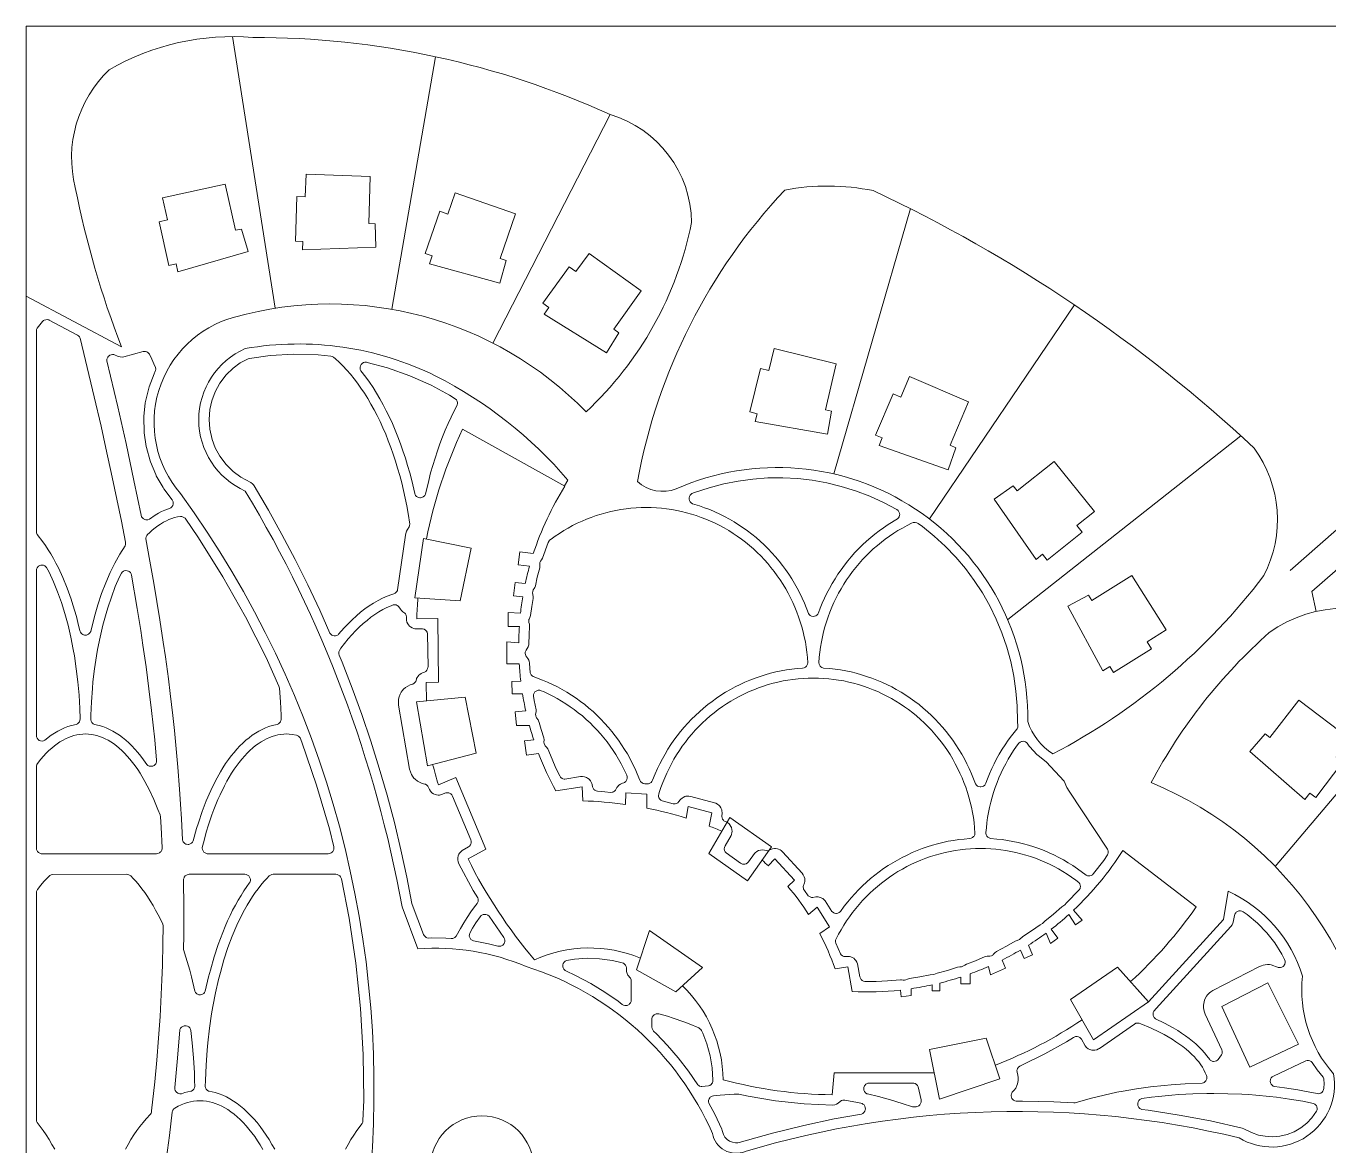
# Model space of a CAD drawing. Header units: inches. Extents: x 36 to 78.3, y 17.3 to 55.9.
# Drawn here: x 36.25 to 64.09, y 31.98 to 55.9 of the extents above; entities that cross this region are included whole.
import ezdxf

# ---------------------------------------------------------------- set-up
doc = ezdxf.new("R2010")
doc.units = ezdxf.units.IN
doc.layers.add('01_ORIGINAL_PLAN', color=7, linetype='CONTINUOUS', lineweight=20)
doc.layers.add('02_CONCEPT_CLOSED_AREAS', color=7, linetype='CONTINUOUS', lineweight=15)

msp = doc.modelspace()

# ---------------------------------------------------------------- linework, layer by layer
at = {"layer": '01_ORIGINAL_PLAN'}
for p, q in [((36.248, 17.906), (36.248, 55.9)), ((36.248, 55.9), (71.442, 55.9))]:
    msp.add_line(p, q, dxfattribs=at)
for points in [[(40.658, 55.675), (41.569, 49.871)], [(45, 55.245), (44.06, 49.85)], [(48.726, 54.013), (46.225, 49.126)], [(55.143, 52), (53.51, 46.333)], [(63.257, 44.272), (68.329, 48.719), (68.329, 49.231), (68.73, 49.6), (69.33, 49.6), (71.442, 51.512), (71.442, 50.696), (69.711, 49.177), (69.725, 48.651), (69.304, 48.218), (68.761, 48.218), (63.72, 43.82), (63.817, 43.397)], [(38.284, 49.049), (36.248, 50.129)], [(55.552, 45.371), (58.647, 49.945)], [(62.206, 47.145), (57.223, 43.22)], [(47.087, 44.63), (46.802, 44.667), (46.766, 44.393), (47.006, 44.362)], [(46.916, 43.993), (46.696, 44.016), (46.666, 43.73), (46.862, 43.709)], [(45.044, 43.247), (44.595, 43.241)], [(44.807, 41.482), (44.799, 41.881), (45.061, 41.886), (45.044, 43.247)], [(46.813, 43.357), (46.546, 43.371), (46.546, 43.074), (46.789, 43.074)], [(46.775, 42.728), (46.519, 42.748), (46.519, 42.277), (46.786, 42.274)], [(66.604, 42.276), (62.941, 37.945)], [(46.818, 41.908), (46.625, 41.902), (46.633, 41.638), (46.856, 41.638)], [(46.926, 41.27), (46.702, 41.249), (46.728, 40.961), (47.002, 40.962)], [(47.096, 40.651), (46.9, 40.63)], [(46.9, 40.63), (46.939, 40.324), (47.2, 40.358)], [(46.075, 38.317), (45.433, 39.849), (45.059, 39.693)], [(49.053, 39.272), (49.062, 39.519), (49.515, 39.492), (49.513, 39.194)], [(50.35, 38.981), (50.396, 39.232), (50.902, 39.093), (50.842, 38.811)], [(51.286, 38.996), (52.178, 38.364), (51.665, 37.64), (50.837, 38.227), (51.286, 38.996)], [(46.075, 38.317), (45.692, 38.109)], [(52.249, 38.111), (52.108, 37.96)], [(52.249, 38.111), (52.668, 37.654), (52.525, 37.523)], [(52.968, 36.924), (53.149, 37.079), (53.413, 36.661), (53.207, 36.514)], [(58.528, 36.918), (58.67, 36.704), (58.814, 36.799), (58.632, 37.014)], [(49.567, 36.583), (50.703, 35.787), (50.129, 35.27), (49.295, 35.742), (49.567, 36.583)], [(58.043, 36.524), (58.141, 36.305), (58.295, 36.419), (58.155, 36.608)], [(57.496, 36.162), (57.572, 35.985), (57.754, 36.063), (57.668, 36.267)], [(56.812, 35.811), (56.853, 35.634), (57.179, 35.773), (57.105, 35.949)], [(53.805, 35.806), (53.533, 35.759)], [(53.805, 35.806), (53.805, 35.806)], [(56.221, 35.586), (56.221, 35.439), (56.423, 35.439), (56.423, 35.655)], [(58.564, 35.106), (59.058, 34.241), (60.235, 35.059), (59.57, 35.799), (58.564, 35.106)], [(55.61, 35.419), (55.608, 35.288), (55.771, 35.288), (55.771, 35.457)], [(54.929, 35.306), (54.944, 35.165), (55.16, 35.189), (55.16, 35.336)], [(53.515, 33.54), (53.473, 33.07)], [(53.515, 33.54), (55.65, 33.54)]]:
    msp.add_lwpolyline(points, dxfattribs=at)
for points in [[(43.572, 51.68), (43.598, 52.69), (42.23, 52.734), (42.214, 52.252), (42.035, 52.258), (42.004, 51.303), (42.163, 51.298), (42.158, 51.123), (43.721, 51.177), (43.704, 51.675)], [(40.725, 51.537), (40.502, 52.523), (39.164, 52.23), (39.268, 51.758), (39.093, 51.72), (39.298, 50.787), (39.453, 50.821), (39.491, 50.65), (40.993, 51.087), (40.853, 51.565)], [(46.381, 50.933), (46.709, 51.889), (45.415, 52.34), (45.257, 51.885), (45.088, 51.944), (44.773, 51.041), (44.923, 50.989), (44.866, 50.824), (46.374, 50.409), (46.506, 50.889)], [(48.804, 49.422), (49.389, 50.246), (48.277, 51.045), (47.995, 50.654), (47.85, 50.758), (47.292, 49.982), (47.421, 49.889), (47.319, 49.747), (48.648, 48.921), (48.911, 49.345)], [(53.327, 47.704), (53.561, 48.687), (52.231, 49.012), (52.116, 48.544), (51.942, 48.586), (51.715, 47.658), (51.87, 47.62), (51.829, 47.45), (53.37, 47.181), (53.455, 47.672)], [(55.995, 46.944), (56.387, 47.876), (55.128, 48.415), (54.938, 47.972), (54.774, 48.042), (54.397, 47.164), (54.544, 47.101), (54.475, 46.94), (55.951, 46.422), (56.116, 46.892)], [(57.426, 45.973), (58.218, 46.601), (59.075, 45.534), (58.699, 45.232), (58.811, 45.092), (58.066, 44.493), (57.966, 44.618), (57.83, 44.508), (56.934, 45.791), (57.343, 46.076)], [(45.757, 44.748), (44.738, 44.957), (44.556, 43.684), (45.524, 43.622)], [(59.019, 43.63), (59.878, 44.165), (60.608, 43.006), (60.2, 42.749), (60.296, 42.598), (59.487, 42.088), (59.402, 42.222), (59.254, 42.129), (58.511, 43.505), (58.949, 43.742)], [(45.629, 41.562), (44.593, 41.461), (44.828, 40.095), (45.865, 40.369)], [(62.827, 40.702), (63.445, 41.502), (64.534, 40.672), (64.241, 40.288), (64.384, 40.18), (63.804, 39.42), (63.677, 39.516), (63.571, 39.377), (62.394, 40.407), (62.722, 40.782)], [(61.796, 34.957), (62.78, 35.461), (63.435, 34.152), (62.399, 33.663)], [(55.549, 34.034), (56.763, 34.283), (57.058, 33.412), (55.766, 32.976)]]:
    msp.add_lwpolyline(points, close=True, dxfattribs=at)
for points in [[(44.283, 37.084, 0.090917), (40.931, 45.968, -0.652582), (40.931, 49.011, -0.158741), (45.004, 48.425, -0.098355), (47.824, 46.203), (47.755, 46.078)], [(47.087, 44.63, -0.062406), (47.763, 46.073), (45.572, 47.29, 0.058367), (44.801, 44.944, 0.058367)], [(50.14, 46.014, -0.546754), (57.65, 41.045, 0.171391), (58.184, 40.351, 0.171391)], [(46.916, 43.993, -0.01479), (47.006, 44.362, -0.01479)], [(46.813, 43.357, -0.013879), (46.862, 43.709)], [(44.621, 43.68, 0.010358), (44.595, 43.241)], [(60.29, 39.74, -0.089338), (62.813, 42.944, -0.322066), (66.051, 42.944, -0.030946), (69.111, 38.833, -0.044664), (70.78, 33.554, -0.301674), (68.967, 31.144, -0.082145), (65.591, 31.078)], [(46.775, 42.728, -0.013523), (46.789, 43.074, -0.013523)], [(46.818, 41.908, -0.014342), (46.786, 42.274)], [(46.926, 41.27, -0.014645), (46.856, 41.638)], [(47.096, 40.651, -0.012679), (47.002, 40.962)], [(44.936, 40.124, 0.010564), (45.059, 39.693, 0.010564)], [(48.142, 39.35), (48.13, 39.649), (47.57, 39.561, -0.034306), (47.2, 40.358, -0.034306)], [(60.29, 39.74, -0.300089), (65.18, 32.538)], [(59.849, 35.488, 0.057164), (61.253, 37.088), (59.681, 38.289, -0.064319), (58.632, 37.014, -0.064319)], [(45.692, 38.109, 0.060935), (47.109, 35.956, -0.206423), (49.375, 35.99)], [(59.998, 35.322), (60.235, 35.059), (61.831, 36.816), (61.933, 37.418, -0.214593), (63.522, 35.602, 0.212382), (64.188, 33.517, -0.642649), (62.166, 32.15, 0.132984), (51.615, 31.858, -0.471407), (50.913, 32.245)], [(46.935, 35.809, 0.119192), (44.621, 36.188), (44.283, 37.084)], [(58.528, 36.918, -0.018836), (58.155, 36.608, -0.018836)], [(58.043, 36.524, -0.017658), (57.668, 36.267, -0.017658)], [(57.496, 36.162, -0.017305), (57.105, 35.949, -0.017305)], [(54.929, 35.306, -0.040089), (53.897, 35.276), (53.805, 35.806)], [(56.812, 35.811, -0.016254), (56.423, 35.655, -0.016254)], [(50.274, 35.4, -0.198705), (51.143, 33.392, 0.063223), (53.473, 33.07)], [(55.61, 35.419, -0.017778), (55.16, 35.336, -0.017778)], [(56.221, 35.586, -0.018166), (55.771, 35.457, -0.018166)], [(56.959, 33.703, 0.056142), (58.811, 34.673)]]:
    msp.add_lwpolyline(points, format="xyb", dxfattribs=at)
msp.add_circle((45.989, 31.521), 1.1, dxfattribs=at)
for centre, radius, start, end in [((40.658, 50.423), 5.252, 85.2142, 120.0956), ((41.139, 37.317), 18.339, 65.5622, 90.1344), ((39.813, 53.089), 2.593, 133.6015, 194.2753), ((48.026, 51.672), 2.444, 0.7167, 73.3418), ((57.911, 56.571), 21.019, 191.3089, 200.9684), ((61.436, 43.951), 12.326, 136.7478, 169.6154), ((53.373, 47.535), 4.948, 78.6004, 100.6499), ((40.939, 23.771), 31.601, 47.0054, 64.8874), ((43.034, 53.196), 7.583, 313.0815, 348.6437), ((42.751, 42.34), 7.624, 44.2289, 105.6047), ((41.312, 47.434), 2.33, 105.2161, 220.7715), ((60.387, 45.356), 2.599, 332.6099, 36.0186), ((49.852, 46.755), 0.794, 227.0981, 291.2465), ((22.064, 33.195), 21.619, 354.0583, 36.0319), ((51.961, 52.291), 13.465, 297.5281, 322.8549), ((47.898, 31.093), 8.26, 81.9573, 88.3074), ((47.898, 31.093), 8.26, 72.7279, 78.7214), ((47.898, 31.093), 8.26, 67.0855, 69.118), ((48.363, 33.974), 5.47, 46.7825, 48.644), ((48.363, 33.974), 5.47, 32.6388, 40.4465), ((48.363, 33.974), 5.47, 19.0436, 27.6609), ((44.996, 29.643), 6.464, 23.734, 72.5429)]:
    msp.add_arc(centre, radius, start, end, dxfattribs=at)
at = {"layer": '02_CONCEPT_CLOSED_AREAS'}
for points in [[(36.485, 45.042), (36.472, 45.072), (36.468, 45.105), (36.468, 49.386), (36.472, 49.416), (36.483, 49.445), (36.511, 49.483), (36.599, 49.589), (36.623, 49.61), (36.637, 49.618), (36.667, 49.628), (36.699, 49.629), (36.731, 49.623), (36.745, 49.616), (37.35, 49.295), (37.365, 49.286), (37.389, 49.263), (37.406, 49.234), (37.521, 48.759), (37.706, 47.978), (37.85, 47.354), (37.955, 46.885), (38.09, 46.261), (38.189, 45.794), (38.284, 45.326), (38.372, 44.872), (38.374, 44.857), (38.372, 44.826), (38.362, 44.797), (38.252, 44.622), (38.145, 44.43), (38.045, 44.225), (37.951, 44.009), (37.863, 43.778), (37.782, 43.537), (37.709, 43.286), (37.629, 42.968), (37.614, 42.941), (37.605, 42.929), (37.581, 42.909), (37.568, 42.901), (37.539, 42.892), (37.524, 42.89), (37.493, 42.892), (37.478, 42.896), (37.464, 42.901), (37.438, 42.918), (37.427, 42.929), (37.409, 42.954), (37.399, 42.983), (37.357, 43.157), (37.323, 43.287), (37.249, 43.538), (37.21, 43.66), (37.126, 43.893), (37.034, 44.12), (36.938, 44.328), (36.887, 44.429), (36.834, 44.528), (36.779, 44.624), (36.723, 44.714), (36.665, 44.802), (36.607, 44.885)], [(37.976, 48.751), (37.977, 48.782), (37.98, 48.797), (37.992, 48.825), (38.011, 48.849), (38.022, 48.859), (38.035, 48.868), (38.063, 48.88), (38.093, 48.884), (38.123, 48.881), (38.138, 48.877), (38.199, 48.846), (38.218, 48.839), (38.258, 48.831), (38.299, 48.83), (38.339, 48.837), (38.752, 48.945), (38.767, 48.948), (38.797, 48.948), (38.826, 48.94), (38.852, 48.926), (38.864, 48.916), (38.883, 48.893), (38.935, 48.787), (38.981, 48.684), (39.014, 48.604), (39.018, 48.574), (39.015, 48.544), (39.01, 48.529), (38.983, 48.472), (38.878, 48.193), (38.869, 48.166), (38.801, 47.877), (38.796, 47.849), (38.765, 47.557), (38.764, 47.529), (38.77, 47.238), (38.772, 47.21), (38.814, 46.922), (38.819, 46.896), (38.897, 46.615), (38.906, 46.589), (39.018, 46.32), (39.03, 46.295), (39.177, 46.04), (39.192, 46.017), (39.372, 45.778), (39.387, 45.75), (39.391, 45.734), (39.394, 45.702), (39.391, 45.686), (39.381, 45.656), (39.363, 45.629), (39.338, 45.609), (39.324, 45.601), (39.215, 45.561), (39.145, 45.529), (39.079, 45.495), (39.003, 45.449), (38.883, 45.367), (38.853, 45.356), (38.838, 45.353), (38.806, 45.354), (38.775, 45.363), (38.761, 45.371), (38.748, 45.381), (38.726, 45.404), (38.718, 45.418), (38.708, 45.449), (38.554, 46.196), (38.384, 46.98), (38.207, 47.765)], [(42.926, 42.907), (42.915, 42.897), (42.888, 42.882), (42.858, 42.875), (42.828, 42.875), (42.798, 42.883), (42.784, 42.889), (42.76, 42.908), (42.741, 42.932), (42.522, 43.423), (42.268, 43.962), (41.997, 44.505), (41.716, 45.038), (41.426, 45.56), (41.12, 46.08), (41.109, 46.097), (41.085, 46.125), (41.051, 46.153), (40.84, 46.266), (40.671, 46.388), (40.523, 46.532), (40.388, 46.709), (40.29, 46.89), (40.222, 47.067), (40.173, 47.287), (40.159, 47.498), (40.176, 47.71), (40.217, 47.896), (40.29, 48.09), (40.388, 48.27), (40.523, 48.447), (40.671, 48.591), (40.825, 48.704), (40.993, 48.794), (41.02, 48.801), (41.467, 48.86), (41.972, 48.888), (42.486, 48.875), (42.763, 48.846), (42.79, 48.84), (42.816, 48.827), (42.858, 48.793), (42.937, 48.721), (43.018, 48.641), (43.101, 48.552), (43.179, 48.462), (43.257, 48.368), (43.33, 48.271), (43.404, 48.167), (43.477, 48.059), (43.548, 47.946), (43.618, 47.826), (43.685, 47.705), (43.75, 47.58), (43.812, 47.454), (43.872, 47.321), (43.932, 47.182), (43.988, 47.042), (44.042, 46.899), (44.094, 46.753), (44.143, 46.603), (44.188, 46.453), (44.232, 46.298), (44.274, 46.141), (44.312, 45.981), (44.349, 45.817), (44.382, 45.652), (44.413, 45.486), (44.448, 45.261), (44.444, 45.231), (44.44, 45.216), (44.433, 45.202), (44.396, 45.144), (44.38, 45.11), (44.362, 45.061), (44.354, 45.023), (44.186, 43.858), (44.182, 43.844), (44.167, 43.818), (44.157, 43.806), (44.135, 43.788), (44.108, 43.775), (44.062, 43.76), (43.962, 43.721), (43.866, 43.678), (43.774, 43.631), (43.673, 43.573), (43.58, 43.513), (43.487, 43.448), (43.395, 43.377), (43.308, 43.304), (43.216, 43.219), (43.129, 43.133), (43.046, 43.045)], [(43.403, 48.538), (43.39, 48.567), (43.386, 48.598), (43.386, 48.614), (43.394, 48.644), (43.409, 48.672), (43.431, 48.695), (43.459, 48.711), (43.489, 48.719), (43.521, 48.72), (43.536, 48.716), (43.969, 48.601), (44.446, 48.432), (44.902, 48.229), (45.295, 48.017), (45.42, 47.94), (45.442, 47.917), (45.45, 47.902), (45.457, 47.887), (45.464, 47.855), (45.464, 47.839), (45.457, 47.807), (45.328, 47.548), (45.264, 47.408), (45.203, 47.266), (45.145, 47.122), (45.091, 46.977), (45.036, 46.823), (44.986, 46.67), (44.938, 46.513), (44.893, 46.355), (44.851, 46.195), (44.782, 45.902), (44.768, 45.875), (44.758, 45.863), (44.735, 45.842), (44.721, 45.835), (44.707, 45.829), (44.677, 45.823), (44.661, 45.823), (44.631, 45.829), (44.603, 45.842), (44.591, 45.852), (44.57, 45.875), (44.563, 45.888), (44.552, 45.917), (44.488, 46.192), (44.445, 46.354), (44.4, 46.514), (44.352, 46.672), (44.301, 46.826), (44.249, 46.975), (44.193, 47.122), (44.135, 47.267), (44.075, 47.408), (44.011, 47.547), (43.945, 47.682), (43.879, 47.81), (43.809, 47.935), (43.738, 48.057), (43.663, 48.176), (43.586, 48.292), (43.507, 48.401)], [(50.489, 45.697), (50.462, 45.713), (50.44, 45.735), (50.424, 45.763), (50.416, 45.793), (50.417, 45.824), (50.425, 45.854), (50.441, 45.881), (50.451, 45.893), (50.476, 45.912), (50.528, 45.934), (50.843, 46.039), (51.154, 46.121), (51.461, 46.181), (51.777, 46.224), (52.095, 46.247), (52.42, 46.249), (52.737, 46.232), (53.045, 46.197), (53.358, 46.141), (53.668, 46.066), (53.973, 45.971), (54.279, 45.855), (54.572, 45.721), (54.851, 45.573), (54.882, 45.549), (54.9, 45.524), (54.912, 45.496), (54.915, 45.465), (54.914, 45.45), (54.906, 45.42), (54.89, 45.393), (54.868, 45.371), (54.67, 45.251), (54.571, 45.184), (54.476, 45.116), (54.384, 45.046), (54.296, 44.974), (54.206, 44.895), (54.12, 44.815), (54.037, 44.734), (53.959, 44.652), (53.879, 44.562), (53.806, 44.474), (53.734, 44.383), (53.662, 44.286), (53.596, 44.189), (53.533, 44.091), (53.474, 43.993), (53.415, 43.887), (53.361, 43.784), (53.311, 43.68), (53.262, 43.57), (53.219, 43.464), (53.183, 43.367), (53.169, 43.34), (53.148, 43.317), (53.123, 43.3), (53.094, 43.291), (53.063, 43.289), (53.033, 43.295), (53.005, 43.308), (52.982, 43.328), (52.964, 43.353), (52.878, 43.573), (52.83, 43.68), (52.779, 43.786), (52.725, 43.89), (52.668, 43.993), (52.608, 44.093), (52.544, 44.192), (52.478, 44.288), (52.41, 44.38), (52.337, 44.472), (52.263, 44.561), (52.185, 44.649), (52.105, 44.733), (52.019, 44.818), (51.934, 44.897), (51.846, 44.974), (51.756, 45.047), (51.663, 45.118), (51.571, 45.184), (51.474, 45.249), (51.375, 45.311), (51.276, 45.369), (51.173, 45.425), (51.069, 45.476), (50.963, 45.525), (50.857, 45.57), (50.748, 45.612), (50.64, 45.65)], [(38.807, 44.945), (38.807, 44.959), (38.813, 44.988), (38.825, 45.015), (38.843, 45.038), (38.884, 45.078), (38.942, 45.131), (39.006, 45.183), (39.061, 45.223), (39.12, 45.263), (39.186, 45.302), (39.246, 45.333), (39.3, 45.357), (39.36, 45.38), (39.42, 45.399), (39.487, 45.415), (39.549, 45.425), (39.579, 45.422), (39.594, 45.418), (39.621, 45.405), (39.644, 45.385), (39.934, 44.968), (40.454, 44.138), (40.936, 43.283), (41.378, 42.409), (41.652, 41.798), (41.659, 41.779), (41.662, 41.76), (41.684, 41.467), (41.697, 41.179), (41.698, 41.083), (41.695, 41.068), (41.684, 41.039), (41.666, 41.014), (41.642, 40.994), (41.628, 40.987), (41.614, 40.982), (41.508, 40.957), (41.437, 40.935), (41.363, 40.906), (41.292, 40.875), (41.221, 40.838), (41.151, 40.796), (41.081, 40.749), (41.014, 40.699), (40.947, 40.644), (40.882, 40.585), (40.819, 40.524), (40.755, 40.456), (40.693, 40.385), (40.632, 40.309), (40.573, 40.231), (40.512, 40.144), (40.455, 40.058), (40.399, 39.967), (40.293, 39.776), (40.193, 39.573), (40.098, 39.353), (40.01, 39.123), (39.93, 38.883), (39.892, 38.759), (39.819, 38.494), (39.803, 38.467), (39.782, 38.445), (39.755, 38.429), (39.726, 38.42), (39.71, 38.419), (39.679, 38.422), (39.665, 38.427), (39.637, 38.441), (39.625, 38.451), (39.606, 38.475), (39.598, 38.489), (39.589, 38.518), (39.567, 38.967), (39.549, 39.282), (39.528, 39.597), (39.492, 40.069), (39.464, 40.383), (39.419, 40.854), (39.385, 41.17), (39.33, 41.641), (39.29, 41.956), (39.227, 42.427), (39.181, 42.742), (39.109, 43.213), (38.979, 43.999), (38.895, 44.469)], [(46.972, 42.392), (46.928, 42.45), (46.917, 42.479), (46.914, 42.495), (46.915, 42.526), (46.919, 42.542), (46.932, 42.571), (46.957, 42.605), (46.978, 42.642), (46.99, 42.679), (46.994, 42.703), (46.999, 42.894), (47.008, 43.083), (47.003, 43.124), (46.992, 43.159), (46.989, 43.19), (46.993, 43.22), (46.998, 43.234), (47.014, 43.267), (47.028, 43.309), (47.053, 43.504), (47.08, 43.675), (47.082, 43.716), (47.071, 43.793), (47.075, 43.824), (47.087, 43.854), (47.108, 43.886), (47.118, 43.905), (47.131, 43.946), (47.172, 44.125), (47.224, 44.326), (47.226, 44.37), (47.223, 44.406), (47.228, 44.439), (47.241, 44.469), (47.264, 44.499), (47.286, 44.536), (47.407, 44.871), (47.423, 44.902), (47.434, 44.915), (47.468, 44.942), (47.554, 45.003), (47.644, 45.064), (47.74, 45.124), (47.831, 45.177), (47.927, 45.229), (48.025, 45.278), (48.128, 45.325), (48.224, 45.366), (48.326, 45.405), (48.433, 45.442), (48.536, 45.475), (48.638, 45.503), (48.743, 45.529), (48.85, 45.552), (48.96, 45.571), (49.068, 45.587), (49.172, 45.599), (49.281, 45.607), (49.393, 45.613), (49.498, 45.614), (49.606, 45.613), (49.719, 45.607), (49.827, 45.599), (49.931, 45.587), (50.043, 45.571), (50.15, 45.552), (50.252, 45.53), (50.362, 45.503), (50.467, 45.474), (50.567, 45.442), (50.673, 45.405), (50.775, 45.366), (50.872, 45.325), (50.974, 45.278), (51.072, 45.229), (51.165, 45.179), (51.262, 45.122), (51.355, 45.064), (51.443, 45.005), (51.535, 44.939), (51.622, 44.873), (51.704, 44.806), (51.789, 44.731), (51.869, 44.657), (51.945, 44.582), (52.023, 44.5), (52.096, 44.418), (52.165, 44.336), (52.235, 44.247), (52.3, 44.158), (52.361, 44.07), (52.422, 43.974), (52.479, 43.88), (52.531, 43.787), (52.584, 43.685), (52.632, 43.585), (52.675, 43.488), (52.718, 43.382), (52.756, 43.278), (52.791, 43.176), (52.824, 43.067), (52.852, 42.96), (52.877, 42.855), (52.9, 42.743), (52.918, 42.634), (52.933, 42.527), (52.945, 42.413), (52.953, 42.299), (52.947, 42.267), (52.941, 42.253), (52.924, 42.226), (52.9, 42.206), (52.872, 42.191), (52.841, 42.185), (52.725, 42.176), (52.611, 42.163), (52.497, 42.147), (52.382, 42.126), (52.269, 42.102), (52.154, 42.074), (52.041, 42.043), (51.931, 42.008), (51.825, 41.971), (51.716, 41.929), (51.609, 41.884), (51.504, 41.836), (51.4, 41.784), (51.298, 41.729), (51.195, 41.669), (51.096, 41.607), (51, 41.543), (50.905, 41.475), (50.813, 41.404), (50.723, 41.33), (50.635, 41.254), (50.549, 41.174), (50.466, 41.092), (50.386, 41.007), (50.308, 40.92), (50.232, 40.83), (50.16, 40.738), (50.091, 40.644), (50.027, 40.551), (49.963, 40.451), (49.901, 40.349), (49.844, 40.246), (49.79, 40.142), (49.741, 40.04), (49.692, 39.929), (49.636, 39.79), (49.622, 39.763), (49.602, 39.74), (49.576, 39.724), (49.547, 39.714), (49.517, 39.712), (49.467, 39.715), (49.437, 39.721), (49.409, 39.734), (49.386, 39.754), (49.376, 39.766), (49.362, 39.793), (49.308, 39.929), (49.261, 40.036), (49.209, 40.142), (49.154, 40.249), (49.097, 40.351), (49.038, 40.449), (48.974, 40.548), (48.908, 40.643), (48.837, 40.741), (48.766, 40.831), (48.692, 40.919), (48.611, 41.01), (48.531, 41.094), (48.448, 41.176), (48.363, 41.255), (48.275, 41.332), (48.187, 41.404), (48.094, 41.475), (48, 41.543), (47.903, 41.607), (47.804, 41.669), (47.704, 41.728), (47.602, 41.783), (47.499, 41.834), (47.392, 41.883), (47.286, 41.928), (47.086, 42.003), (47.06, 42.02), (47.04, 42.043), (47.026, 42.07), (47.022, 42.084), (47.006, 42.289), (46.998, 42.332), (46.99, 42.356)], [(53.285, 42.187), (53.255, 42.198), (53.229, 42.215), (53.217, 42.226), (53.2, 42.253), (53.194, 42.267), (53.188, 42.299), (53.196, 42.417), (53.208, 42.524), (53.223, 42.634), (53.242, 42.747), (53.264, 42.852), (53.289, 42.96), (53.318, 43.067), (53.351, 43.176), (53.386, 43.281), (53.423, 43.382), (53.465, 43.484), (53.51, 43.585), (53.559, 43.688), (53.608, 43.783), (53.662, 43.88), (53.721, 43.977), (53.781, 44.07), (53.841, 44.158), (53.907, 44.247), (53.975, 44.333), (54.048, 44.42), (54.121, 44.502), (54.194, 44.579), (54.272, 44.657), (54.352, 44.731), (54.438, 44.806), (54.523, 44.875), (54.607, 44.939), (54.696, 45.003), (54.79, 45.066), (54.879, 45.122), (54.974, 45.177), (55.073, 45.231), (55.167, 45.278), (55.202, 45.293), (55.217, 45.296), (55.248, 45.298), (55.279, 45.291), (55.307, 45.276), (55.402, 45.209), (55.653, 45.005), (55.89, 44.787), (56.112, 44.556), (56.318, 44.312), (56.509, 44.057), (56.682, 43.791), (56.839, 43.514), (56.978, 43.229), (57.1, 42.935), (57.203, 42.634), (57.288, 42.326), (57.353, 42.013), (57.399, 41.694), (57.424, 41.379), (57.431, 41.042), (57.432, 41.021), (57.442, 40.97), (57.443, 40.953), (57.438, 40.921), (57.425, 40.891), (57.415, 40.878), (57.305, 40.741), (57.233, 40.643), (57.167, 40.548), (57.106, 40.452), (57.043, 40.349), (56.986, 40.246), (56.932, 40.142), (56.882, 40.039), (56.833, 39.928), (56.791, 39.822), (56.754, 39.725), (56.74, 39.698), (56.731, 39.686), (56.707, 39.666), (56.68, 39.653), (56.649, 39.647), (56.634, 39.647), (56.604, 39.653), (56.576, 39.666), (56.564, 39.675), (56.553, 39.686), (56.536, 39.711), (56.45, 39.928), (56.401, 40.039), (56.352, 40.142), (56.298, 40.246), (56.24, 40.349), (56.18, 40.449), (56.117, 40.548), (56.05, 40.644), (55.981, 40.739), (55.909, 40.831), (55.832, 40.922), (55.754, 41.009), (55.673, 41.095), (55.592, 41.174), (55.508, 41.253), (55.42, 41.33), (55.329, 41.404), (55.237, 41.474), (55.142, 41.543), (55.043, 41.609), (54.944, 41.67), (54.843, 41.729), (54.744, 41.783), (54.641, 41.834), (54.535, 41.883), (54.428, 41.928), (54.317, 41.971), (54.208, 42.009), (54.096, 42.044), (53.988, 42.074), (53.876, 42.102), (53.763, 42.126), (53.648, 42.146), (53.534, 42.163), (53.419, 42.176)], [(36.651, 40.644), (36.622, 40.631), (36.59, 40.627), (36.559, 40.63), (36.529, 40.642), (36.504, 40.661), (36.484, 40.686), (36.472, 40.715), (36.468, 40.747), (36.468, 44.267), (36.472, 44.299), (36.477, 44.314), (36.484, 44.329), (36.504, 44.354), (36.517, 44.364), (36.545, 44.379), (36.56, 44.384), (36.592, 44.387), (36.623, 44.382), (36.652, 44.369), (36.665, 44.359), (36.687, 44.336), (36.74, 44.232), (36.833, 44.03), (36.921, 43.815), (37.002, 43.588), (37.076, 43.351), (37.144, 43.103), (37.204, 42.846), (37.257, 42.583), (37.281, 42.446), (37.322, 42.172), (37.355, 41.892), (37.38, 41.61), (37.396, 41.323), (37.403, 41.099), (37.4, 41.068), (37.389, 41.039), (37.371, 41.014), (37.347, 40.994), (37.319, 40.982), (37.22, 40.959), (37.142, 40.935), (37.069, 40.907), (36.996, 40.874), (36.926, 40.838), (36.855, 40.795), (36.786, 40.749)], [(37.713, 40.982), (37.685, 40.994), (37.661, 41.014), (37.651, 41.026), (37.636, 41.053), (37.629, 41.083), (37.63, 41.179), (37.643, 41.467), (37.664, 41.752), (37.677, 41.894), (37.71, 42.172), (37.752, 42.448), (37.775, 42.583), (37.828, 42.846), (37.888, 43.103), (37.956, 43.353), (37.993, 43.473), (38.07, 43.703), (38.155, 43.926), (38.244, 44.132), (38.284, 44.213), (38.304, 44.237), (38.331, 44.255), (38.345, 44.261), (38.376, 44.267), (38.408, 44.265), (38.438, 44.255), (38.452, 44.247), (38.476, 44.225), (38.493, 44.199), (38.502, 44.169), (38.625, 43.456), (38.699, 42.989), (38.746, 42.678), (38.813, 42.21), (38.874, 41.744), (38.93, 41.277), (38.965, 40.966), (38.997, 40.654), (39.037, 40.217), (39.036, 40.185), (39.026, 40.155), (39.019, 40.141), (39.009, 40.128), (38.986, 40.107), (38.957, 40.093), (38.942, 40.089), (38.91, 40.087), (38.895, 40.089), (38.879, 40.093), (38.851, 40.107), (38.827, 40.128), (38.756, 40.228), (38.697, 40.307), (38.636, 40.383), (38.571, 40.456), (38.508, 40.524), (38.443, 40.587), (38.377, 40.647), (38.309, 40.702), (38.241, 40.752), (38.172, 40.798), (38.101, 40.84), (38.03, 40.877), (37.958, 40.909), (37.885, 40.936), (37.812, 40.959)], [(44.093, 43.535), (44.123, 43.539), (44.153, 43.534), (44.181, 43.522), (44.194, 43.514), (44.216, 43.493), (44.249, 43.445), (44.273, 43.416), (44.301, 43.39), (44.341, 43.357), (44.352, 43.345), (44.368, 43.316), (44.373, 43.3), (44.376, 43.284), (44.375, 43.23), (44.377, 43.209), (44.387, 43.168), (44.404, 43.133), (44.417, 43.112), (44.443, 43.083), (44.461, 43.067), (44.496, 43.045), (44.535, 43.029), (44.556, 43.025), (44.598, 43.021), (44.722, 43.022), (44.753, 43.014), (44.78, 42.999), (44.802, 42.977), (44.818, 42.95), (44.827, 42.92), (44.837, 42.212), (44.836, 42.197), (44.828, 42.166), (44.813, 42.139), (44.791, 42.116), (44.763, 42.1), (44.731, 42.09), (44.692, 42.073), (44.659, 42.05), (44.64, 42.033), (44.625, 42.015), (44.603, 41.981), (44.594, 41.961), (44.58, 41.912), (44.573, 41.897), (44.564, 41.883), (44.541, 41.86), (44.512, 41.844), (44.455, 41.826), (44.402, 41.801), (44.356, 41.771), (44.312, 41.732), (44.287, 41.703), (44.266, 41.674), (44.239, 41.626), (44.218, 41.57), (44.207, 41.518), (44.203, 41.459), (44.208, 41.394), (44.444, 40.029), (44.46, 39.966), (44.484, 39.912), (44.504, 39.879), (44.537, 39.836), (44.564, 39.809), (44.61, 39.772), (44.658, 39.745), (44.713, 39.723), (44.771, 39.709), (44.786, 39.703), (44.813, 39.685), (44.834, 39.661), (44.842, 39.647), (44.865, 39.589), (44.889, 39.553), (44.92, 39.523), (44.956, 39.499), (44.986, 39.486), (45.017, 39.477), (45.057, 39.473), (45.082, 39.474), (45.124, 39.482), (45.219, 39.52), (45.251, 39.524), (45.282, 39.52), (45.296, 39.516), (45.324, 39.5), (45.346, 39.478), (45.362, 39.451), (45.754, 38.515), (45.762, 38.485), (45.762, 38.453), (45.753, 38.422), (45.746, 38.408), (45.726, 38.383), (45.7, 38.364), (45.568, 38.291), (45.535, 38.263), (45.508, 38.23), (45.496, 38.209), (45.481, 38.172), (45.473, 38.13), (45.473, 38.087), (45.481, 38.045), (45.498, 38.005), (45.802, 37.435), (45.898, 37.276), (45.907, 37.246), (45.908, 37.214), (45.905, 37.198), (45.893, 37.168), (45.884, 37.155), (45.829, 37.083), (45.753, 36.976), (45.675, 36.859), (45.601, 36.742), (45.531, 36.622), (45.441, 36.46), (45.42, 36.437), (45.408, 36.428), (45.394, 36.42), (45.365, 36.411), (45.334, 36.409), (45.217, 36.417), (44.921, 36.421), (44.843, 36.419), (44.813, 36.425), (44.799, 36.431), (44.774, 36.448), (44.754, 36.47), (44.74, 36.496), (44.499, 37.134), (44.494, 37.154), (44.385, 37.718), (44.258, 38.302), (44.117, 38.887), (43.963, 39.469), (43.795, 40.051), (43.615, 40.625), (43.422, 41.194), (43.216, 41.759), (42.999, 42.314), (42.938, 42.461), (42.93, 42.49), (42.929, 42.52), (42.932, 42.535), (42.943, 42.564), (42.977, 42.613), (43.053, 42.713), (43.13, 42.807), (43.209, 42.897), (43.289, 42.982), (43.367, 43.059), (43.449, 43.135), (43.533, 43.205), (43.617, 43.27), (43.702, 43.33), (43.787, 43.385), (43.873, 43.435), (43.96, 43.479), (44.047, 43.518)], [(49.839, 39.349), (49.811, 39.365), (49.799, 39.375), (49.788, 39.387), (49.772, 39.416), (49.764, 39.447), (49.763, 39.463), (49.768, 39.495), (49.779, 39.531), (49.814, 39.636), (49.852, 39.74), (49.894, 39.842), (49.939, 39.944), (49.986, 40.043), (50.037, 40.141), (50.091, 40.238), (50.148, 40.333), (50.21, 40.428), (50.27, 40.516), (50.335, 40.605), (50.406, 40.694), (50.474, 40.776), (50.547, 40.858), (50.625, 40.94), (50.701, 41.015), (50.781, 41.09), (50.864, 41.162), (50.949, 41.231), (51.039, 41.3), (51.128, 41.364), (51.215, 41.422), (51.308, 41.48), (51.406, 41.537), (51.499, 41.587), (51.596, 41.636), (51.699, 41.683), (51.796, 41.724), (51.897, 41.763), (52.004, 41.801), (52.104, 41.832), (52.209, 41.861), (52.314, 41.887), (52.424, 41.91), (52.528, 41.929), (52.635, 41.945), (52.747, 41.957), (52.852, 41.966), (52.96, 41.971), (53.073, 41.973), (53.181, 41.971), (53.286, 41.966), (53.398, 41.957), (53.506, 41.945), (53.61, 41.929), (53.721, 41.91), (53.827, 41.887), (53.929, 41.862), (54.038, 41.832), (54.141, 41.799), (54.241, 41.765), (54.346, 41.724), (54.446, 41.682), (54.542, 41.638), (54.64, 41.589), (54.739, 41.535), (54.833, 41.48), (54.923, 41.424), (55.017, 41.361), (55.106, 41.298), (55.193, 41.231), (55.275, 41.164), (55.36, 41.09), (55.441, 41.015), (55.516, 40.94), (55.592, 40.861), (55.667, 40.776), (55.738, 40.691), (55.804, 40.608), (55.871, 40.516), (55.934, 40.425), (55.991, 40.336), (56.05, 40.238), (56.104, 40.141), (56.153, 40.047), (56.203, 39.944), (56.248, 39.842), (56.289, 39.74), (56.326, 39.64), (56.363, 39.531), (56.395, 39.425), (56.422, 39.321), (56.448, 39.214), (56.471, 39.101), (56.489, 38.992), (56.504, 38.886), (56.517, 38.772), (56.524, 38.657), (56.519, 38.626), (56.505, 38.597), (56.495, 38.585), (56.472, 38.564), (56.443, 38.55), (56.412, 38.544), (56.296, 38.534), (56.179, 38.521), (56.067, 38.505), (55.954, 38.485), (55.836, 38.46), (55.725, 38.433), (55.616, 38.402), (55.505, 38.367), (55.395, 38.329), (55.287, 38.288), (55.181, 38.243), (55.072, 38.192), (54.969, 38.141), (54.866, 38.085), (54.766, 38.027), (54.67, 37.967), (54.571, 37.901), (54.478, 37.834), (54.387, 37.764), (54.293, 37.688), (54.206, 37.612), (54.12, 37.532), (54.037, 37.45), (53.957, 37.366), (53.879, 37.278), (53.804, 37.189), (53.732, 37.097), (53.649, 36.985), (53.625, 36.964), (53.597, 36.951), (53.566, 36.945), (53.55, 36.946), (53.519, 36.953), (53.505, 36.959), (53.479, 36.977), (53.468, 36.988), (53.322, 37.215), (53.294, 37.245), (53.274, 37.26), (53.255, 37.272), (53.224, 37.285), (53.193, 37.295), (53.171, 37.298), (53.126, 37.298), (53.058, 37.285), (53.028, 37.287), (52.999, 37.296), (52.986, 37.304), (52.963, 37.323), (52.879, 37.433), (52.863, 37.462), (52.858, 37.477), (52.854, 37.51), (52.856, 37.526), (52.86, 37.542), (52.882, 37.601), (52.886, 37.626), (52.888, 37.666), (52.885, 37.687), (52.875, 37.729), (52.856, 37.768), (52.83, 37.802), (52.412, 38.259), (52.382, 38.286), (52.362, 38.3), (52.324, 38.318), (52.303, 38.324), (52.261, 38.33), (52.24, 38.331), (52.198, 38.325), (52.177, 38.319), (52.124, 38.293), (52.093, 38.285), (52.061, 38.286), (52.027, 38.294), (51.984, 38.3), (51.941, 38.297), (51.899, 38.286), (51.86, 38.267), (51.828, 38.242), (51.811, 38.224), (51.682, 38.045), (51.661, 38.022), (51.634, 38.005), (51.604, 37.996), (51.589, 37.994), (51.557, 37.997), (51.528, 38.008), (51.515, 38.016), (51.205, 38.237), (51.185, 38.262), (51.172, 38.291), (51.167, 38.323), (51.171, 38.355), (51.184, 38.385), (51.314, 38.61), (51.323, 38.634), (51.332, 38.674), (51.334, 38.696), (51.331, 38.74), (51.32, 38.779), (51.31, 38.802), (51.288, 38.837), (51.271, 38.856), (51.237, 38.884), (51.161, 38.925), (51.15, 38.934), (51.131, 38.958), (51.119, 38.985), (51.114, 39.015), (51.122, 39.092), (51.117, 39.136), (51.112, 39.157), (51.095, 39.198), (51.07, 39.235), (51.055, 39.251), (51.02, 39.278), (50.984, 39.297), (50.96, 39.305), (50.454, 39.444), (50.412, 39.451), (50.372, 39.451), (50.348, 39.447), (50.327, 39.441), (50.288, 39.424), (50.267, 39.41), (50.237, 39.384), (50.223, 39.368), (50.199, 39.332), (50.177, 39.31), (50.149, 39.294), (50.119, 39.286), (50.103, 39.285), (50.072, 39.289)], [(47.089, 41.586), (47.091, 41.618), (47.103, 41.649), (47.121, 41.675), (47.133, 41.686), (47.161, 41.702), (47.192, 41.711), (47.224, 41.711), (47.255, 41.702), (47.301, 41.683), (47.403, 41.636), (47.501, 41.587), (47.593, 41.537), (47.691, 41.48), (47.784, 41.422), (47.875, 41.361), (47.961, 41.3), (48.048, 41.233), (48.135, 41.162), (48.218, 41.09), (48.298, 41.015), (48.374, 40.94), (48.45, 40.861), (48.523, 40.779), (48.593, 40.694), (48.662, 40.608), (48.727, 40.519), (48.79, 40.428), (48.849, 40.336), (48.908, 40.238), (48.962, 40.141), (49.013, 40.043), (49.082, 39.895), (49.091, 39.865), (49.092, 39.834), (49.084, 39.803), (49.078, 39.789), (49.06, 39.764), (49.035, 39.744), (49.021, 39.737), (48.989, 39.726), (48.949, 39.708), (48.914, 39.681), (48.885, 39.649), (48.873, 39.631), (48.845, 39.579), (48.824, 39.557), (48.797, 39.541), (48.783, 39.535), (48.768, 39.532), (48.737, 39.531), (48.614, 39.543), (48.46, 39.554), (48.43, 39.56), (48.403, 39.574), (48.379, 39.594), (48.362, 39.619), (48.352, 39.648), (48.344, 39.701), (48.337, 39.721), (48.319, 39.761), (48.307, 39.779), (48.278, 39.812), (48.245, 39.836), (48.223, 39.848), (48.182, 39.862), (48.139, 39.868), (48.096, 39.866), (47.762, 39.814), (47.746, 39.815), (47.717, 39.822), (47.703, 39.828), (47.678, 39.846), (47.667, 39.856), (47.65, 39.882), (47.57, 40.047), (47.486, 40.238), (47.395, 40.46), (47.37, 40.497), (47.341, 40.528), (47.331, 40.542), (47.317, 40.572), (47.312, 40.605), (47.316, 40.654), (47.311, 40.697), (47.257, 40.87), (47.214, 41.021), (47.198, 41.062), (47.187, 41.081), (47.156, 41.121), (47.148, 41.136), (47.138, 41.167), (47.136, 41.2), (47.145, 41.25), (47.145, 41.294), (47.104, 41.494)], [(36.469, 40.093), (36.477, 40.123), (36.492, 40.15), (36.564, 40.241), (36.621, 40.306), (36.678, 40.367), (36.736, 40.424), (36.795, 40.477), (36.854, 40.525), (36.913, 40.569), (36.973, 40.609), (37.038, 40.648), (37.092, 40.676), (37.152, 40.703), (37.212, 40.726), (37.272, 40.745), (37.332, 40.759), (37.392, 40.77), (37.46, 40.777), (37.52, 40.779), (37.58, 40.776), (37.64, 40.77), (37.692, 40.761), (37.76, 40.745), (37.82, 40.726), (37.88, 40.703), (37.94, 40.676), (37.999, 40.645), (38.059, 40.609), (38.114, 40.573), (38.178, 40.525), (38.237, 40.477), (38.295, 40.424), (38.353, 40.367), (38.411, 40.306), (38.468, 40.241), (38.524, 40.171), (38.579, 40.098), (38.633, 40.021), (38.686, 39.939), (38.789, 39.766), (38.888, 39.577), (38.98, 39.378), (39.067, 39.163), (39.11, 39.049), (39.123, 39.007), (39.136, 38.788), (39.155, 38.345), (39.154, 38.329), (39.147, 38.297), (39.132, 38.269), (39.121, 38.257), (39.096, 38.237), (39.067, 38.224), (39.035, 38.22), (36.588, 38.22), (36.572, 38.221), (36.542, 38.229), (36.515, 38.245), (36.493, 38.267), (36.484, 38.28), (36.472, 38.309), (36.468, 38.34)], [(40.117, 38.221), (40.102, 38.224), (40.073, 38.236), (40.048, 38.254), (40.038, 38.266), (40.029, 38.279), (40.017, 38.307), (40.012, 38.338), (40.013, 38.353), (40.036, 38.451), (40.104, 38.699), (40.14, 38.819), (40.217, 39.049), (40.259, 39.163), (40.346, 39.376), (40.393, 39.481), (40.487, 39.673), (40.539, 39.769), (40.641, 39.939), (40.696, 40.024), (40.803, 40.171), (40.859, 40.241), (40.919, 40.309), (40.973, 40.367), (41.031, 40.424), (41.094, 40.48), (41.153, 40.529), (41.208, 40.569), (41.268, 40.609), (41.333, 40.648), (41.387, 40.676), (41.447, 40.703), (41.507, 40.726), (41.575, 40.747), (41.627, 40.759), (41.687, 40.77), (41.755, 40.777), (41.807, 40.779), (41.867, 40.777), (41.935, 40.77), (42.026, 40.752), (42.042, 40.747), (42.071, 40.731), (42.094, 40.708), (42.103, 40.694), (42.139, 40.604), (42.456, 39.682), (42.729, 38.753), (42.823, 38.369), (42.826, 38.338), (42.822, 38.307), (42.809, 38.279), (42.801, 38.266), (42.79, 38.254), (42.766, 38.236), (42.737, 38.224), (42.706, 38.22)], [(56.856, 38.546), (56.826, 38.556), (56.8, 38.573), (56.779, 38.597), (56.765, 38.626), (56.759, 38.657), (56.759, 38.673), (56.767, 38.772), (56.779, 38.882), (56.794, 38.992), (56.813, 39.101), (56.835, 39.21), (56.86, 39.318), (56.889, 39.425), (56.921, 39.531), (56.956, 39.636), (56.995, 39.74), (57.036, 39.842), (57.082, 39.947), (57.129, 40.043), (57.18, 40.141), (57.233, 40.238), (57.29, 40.333), (57.35, 40.425), (57.412, 40.516), (57.464, 40.585), (57.488, 40.604), (57.516, 40.617), (57.531, 40.62), (57.562, 40.621), (57.578, 40.619), (57.607, 40.608), (57.632, 40.59), (57.642, 40.579), (57.684, 40.518), (57.695, 40.504), (57.845, 40.34), (57.873, 40.315), (58.042, 40.181), (58.429, 39.768), (58.438, 39.754), (58.466, 39.682), (58.49, 39.632), (58.534, 39.556), (59.359, 38.32), (59.366, 38.305), (59.373, 38.273), (59.372, 38.241), (59.361, 38.21), (59.353, 38.196), (59.274, 38.078), (59.055, 37.794), (59.033, 37.772), (59.006, 37.756), (58.976, 37.748), (58.945, 37.748), (58.929, 37.751), (58.9, 37.763), (58.714, 37.9), (58.617, 37.965), (58.518, 38.027), (58.415, 38.087), (58.313, 38.142), (58.208, 38.194), (58.106, 38.241), (58, 38.286), (57.891, 38.328), (57.781, 38.367), (57.667, 38.402), (57.559, 38.433), (57.447, 38.46), (57.334, 38.484), (57.219, 38.504), (57.105, 38.521), (56.99, 38.534)], [(53.754, 36.022), (53.722, 36.026), (53.693, 36.038), (53.667, 36.057), (53.648, 36.082), (53.55, 36.312), (53.545, 36.341), (53.547, 36.371), (53.559, 36.405), (53.608, 36.5), (53.662, 36.596), (53.719, 36.691), (53.779, 36.783), (53.841, 36.874), (53.907, 36.963), (53.975, 37.05), (54.048, 37.137), (54.121, 37.219), (54.197, 37.298), (54.275, 37.376), (54.355, 37.45), (54.438, 37.522), (54.523, 37.592), (54.61, 37.658), (54.696, 37.72), (54.787, 37.781), (54.879, 37.838), (54.974, 37.893), (55.07, 37.945), (55.171, 37.996), (55.27, 38.041), (55.37, 38.084), (55.472, 38.123), (55.571, 38.158), (55.675, 38.19), (55.78, 38.219), (55.885, 38.245), (55.996, 38.269), (56.103, 38.288), (56.21, 38.303), (56.318, 38.315), (56.427, 38.324), (56.535, 38.329), (56.644, 38.331), (56.752, 38.329), (56.861, 38.324), (56.969, 38.315), (57.077, 38.303), (57.185, 38.287), (57.292, 38.268), (57.398, 38.245), (57.504, 38.219), (57.609, 38.19), (57.713, 38.158), (57.815, 38.122), (57.917, 38.082), (58.017, 38.04), (58.116, 37.994), (58.214, 37.945), (58.307, 37.895), (58.401, 37.84), (58.494, 37.783), (58.585, 37.722), (58.677, 37.656), (58.742, 37.605), (58.761, 37.58), (58.773, 37.551), (58.777, 37.52), (58.773, 37.489), (58.768, 37.474), (58.752, 37.447), (58.477, 37.17), (58.441, 37.127), (58.383, 37.083), (58.203, 36.928), (58.019, 36.781), (57.978, 36.741), (57.964, 36.73), (57.914, 36.702), (57.733, 36.573), (57.548, 36.452), (57.531, 36.439), (57.489, 36.399), (57.475, 36.389), (57.461, 36.381), (57.406, 36.362), (57.386, 36.352), (57.198, 36.246), (56.985, 36.134), (56.951, 36.106), (56.916, 36.066), (56.904, 36.055), (56.875, 36.039), (56.844, 36.031), (56.787, 36.03), (56.745, 36.021), (56.536, 35.934), (56.346, 35.862), (56.306, 35.842), (56.277, 35.822), (56.249, 35.81), (56.233, 35.807), (56.197, 35.804), (56.154, 35.795), (55.935, 35.728), (55.716, 35.67), (55.643, 35.642), (55.565, 35.634), (55.345, 35.59), (55.126, 35.554), (55.083, 35.542), (55.048, 35.527), (55.019, 35.519), (54.989, 35.519), (54.951, 35.525), (54.93, 35.526), (54.654, 35.503), (54.409, 35.49), (54.171, 35.489), (54.141, 35.496), (54.114, 35.511), (54.092, 35.532), (54.075, 35.558), (54.066, 35.588), (54.017, 35.865), (54.002, 35.905), (53.979, 35.942), (53.96, 35.962), (53.932, 35.986), (53.897, 36.006), (53.874, 36.015), (53.841, 36.023), (53.811, 36.026)], [(39.616, 36.449), (39.62, 37.078), (39.614, 37.658), (39.615, 37.674), (39.623, 37.704), (39.629, 37.719), (39.648, 37.744), (39.66, 37.755), (39.688, 37.771), (39.718, 37.779), (39.734, 37.78), (40.921, 37.78), (40.952, 37.776), (40.967, 37.771), (40.994, 37.756), (41.005, 37.745), (41.016, 37.734), (41.031, 37.707), (41.04, 37.677), (41.04, 37.646), (41.033, 37.616), (41.018, 37.589), (40.965, 37.517), (40.903, 37.427), (40.841, 37.33), (40.78, 37.228), (40.72, 37.121), (40.662, 37.012), (40.606, 36.9), (40.553, 36.786), (40.5, 36.663), (40.449, 36.54), (40.354, 36.283), (40.266, 36.014), (40.186, 35.734), (40.148, 35.59), (40.078, 35.285), (40.063, 35.258), (40.043, 35.235), (40.03, 35.225), (40.003, 35.212), (39.972, 35.206), (39.957, 35.206), (39.942, 35.208), (39.912, 35.218), (39.899, 35.225), (39.875, 35.245), (39.866, 35.258), (39.852, 35.285), (39.781, 35.589), (39.744, 35.735), (39.664, 36.013), (39.614, 36.173), (39.611, 36.201)], [(45.807, 36.358), (45.792, 36.364), (45.765, 36.379), (45.753, 36.39), (45.734, 36.415), (45.722, 36.444), (45.719, 36.459), (45.72, 36.491), (45.728, 36.521), (45.789, 36.627), (45.86, 36.74), (45.951, 36.875), (45.972, 36.898), (45.985, 36.907), (46.013, 36.92), (46.043, 36.925), (46.074, 36.923), (46.103, 36.912), (46.117, 36.904), (46.14, 36.884), (46.458, 36.431), (46.473, 36.404), (46.479, 36.374), (46.48, 36.358), (46.479, 36.343), (46.47, 36.314), (46.463, 36.3), (46.444, 36.276), (46.432, 36.266), (46.406, 36.251), (46.391, 36.246), (46.361, 36.242), (46.33, 36.246), (46.132, 36.296)], [(60.384, 34.692), (60.372, 34.701), (60.351, 34.724), (60.336, 34.75), (60.331, 34.765), (60.328, 34.795), (60.332, 34.826), (60.344, 34.854), (60.352, 34.867), (60.398, 34.911), (61.994, 36.668), (62.02, 36.704), (62.037, 36.739), (62.044, 36.759), (62.069, 36.899), (62.078, 36.93), (62.095, 36.957), (62.106, 36.968), (62.132, 36.986), (62.162, 36.997), (62.194, 36.999), (62.225, 36.993), (62.253, 36.979), (62.343, 36.919), (62.562, 36.735), (62.76, 36.53), (62.929, 36.316), (63.082, 36.074), (63.139, 35.958), (63.15, 35.927), (63.151, 35.911), (63.151, 35.895), (63.145, 35.864), (63.13, 35.836), (63.12, 35.823), (63.108, 35.812), (63.081, 35.795), (63.05, 35.786), (63.018, 35.786), (63.002, 35.788), (62.987, 35.793), (62.947, 35.814), (62.912, 35.828), (62.855, 35.844), (62.816, 35.85), (62.777, 35.851), (62.724, 35.847), (62.684, 35.839), (62.648, 35.828), (62.602, 35.809), (61.609, 35.299), (61.565, 35.271), (61.535, 35.247), (61.495, 35.206), (61.472, 35.175), (61.445, 35.128), (61.431, 35.094), (61.419, 35.058), (61.411, 35.022), (61.407, 34.985), (61.407, 34.928), (61.412, 34.889), (61.42, 34.853), (61.442, 34.793), (61.796, 34.032), (61.806, 34.001), (61.807, 33.968), (61.804, 33.951), (61.791, 33.921), (61.72, 33.823), (61.709, 33.812), (61.683, 33.795), (61.653, 33.785), (61.622, 33.782), (61.607, 33.784), (61.577, 33.794), (61.551, 33.811), (61.54, 33.822), (61.479, 33.905), (61.426, 33.969), (61.369, 34.033), (61.31, 34.093), (61.242, 34.156), (61.172, 34.216), (61.098, 34.275), (61.019, 34.333), (60.938, 34.389), (60.855, 34.443), (60.761, 34.499), (60.573, 34.601)], [(47.77, 35.723), (47.745, 35.744), (47.736, 35.756), (47.721, 35.785), (47.717, 35.8), (47.715, 35.832), (47.717, 35.848), (47.728, 35.878), (47.746, 35.904), (47.77, 35.925), (47.799, 35.938), (47.969, 35.968), (48.236, 35.986), (48.503, 35.977), (48.78, 35.939), (48.985, 35.889), (49.013, 35.879), (49.038, 35.861), (49.058, 35.837), (49.065, 35.824), (49.071, 35.81), (49.076, 35.78), (49.075, 35.746), (49.078, 35.703), (49.09, 35.662), (49.109, 35.623), (49.163, 35.558), (49.176, 35.528), (49.179, 35.512), (49.18, 35.097), (49.176, 35.066), (49.171, 35.051), (49.164, 35.037), (49.145, 35.012), (49.133, 35.002), (49.106, 34.986), (49.091, 34.981), (49.06, 34.977), (49.045, 34.978), (49.014, 34.986), (48.987, 35.002), (48.901, 35.067), (48.618, 35.26), (48.315, 35.444), (48.002, 35.612)], [(49.621, 34.699), (49.629, 34.73), (49.645, 34.757), (49.667, 34.779), (49.68, 34.788), (49.71, 34.8), (49.725, 34.803), (49.757, 34.803), (49.772, 34.799), (49.953, 34.747), (50.072, 34.709), (50.302, 34.63), (50.414, 34.586), (50.621, 34.499), (50.64, 34.489), (50.665, 34.468), (50.683, 34.441), (50.708, 34.39), (50.794, 34.16), (50.864, 33.899), (50.906, 33.643), (50.923, 33.386), (50.921, 33.356), (50.912, 33.327), (50.904, 33.313), (50.884, 33.29), (50.859, 33.272), (50.831, 33.262), (50.687, 33.246), (50.671, 33.248), (50.64, 33.257), (50.626, 33.265), (50.601, 33.285), (50.399, 33.577), (50.183, 33.858), (49.953, 34.126), (49.717, 34.374), (49.658, 34.43), (49.637, 34.456), (49.624, 34.486), (49.62, 34.518)], [(39.567, 33.094), (39.535, 33.093), (39.504, 33.1), (39.49, 33.106), (39.464, 33.124), (39.453, 33.136), (39.437, 33.163), (39.428, 33.193), (39.427, 33.224), (39.478, 33.775), (39.532, 34.449), (39.536, 34.464), (39.549, 34.491), (39.569, 34.515), (39.581, 34.524), (39.609, 34.538), (39.623, 34.542), (39.654, 34.545), (39.669, 34.544), (39.699, 34.535), (39.725, 34.519), (39.746, 34.497), (39.754, 34.484), (39.761, 34.47), (39.769, 34.44), (39.799, 34.177), (39.826, 33.859), (39.844, 33.537), (39.85, 33.375), (39.852, 33.247), (39.845, 33.217), (39.83, 33.19), (39.809, 33.167), (39.783, 33.151), (39.768, 33.145), (39.643, 33.117)], [(57.403, 32.932), (57.373, 32.94), (57.359, 32.947), (57.346, 32.956), (57.323, 32.978), (57.314, 32.991), (57.302, 33.019), (57.298, 33.05), (57.299, 33.066), (57.302, 33.082), (57.313, 33.111), (57.322, 33.124), (57.36, 33.166), (57.394, 33.215), (57.418, 33.265), (57.431, 33.301), (57.44, 33.338), (57.446, 33.376), (57.447, 33.436), (57.44, 33.49), (57.422, 33.556), (57.42, 33.588), (57.423, 33.605), (57.434, 33.635), (57.453, 33.662), (57.479, 33.682), (57.539, 33.709), (58.02, 33.944), (58.477, 34.2), (58.629, 34.296), (58.643, 34.304), (58.674, 34.314), (58.706, 34.315), (58.737, 34.307), (58.765, 34.291), (58.777, 34.28), (58.797, 34.255), (58.879, 34.114), (58.907, 34.082), (58.941, 34.055), (58.979, 34.036), (59.02, 34.025), (59.042, 34.022), (59.084, 34.023), (59.126, 34.032), (59.166, 34.049), (59.184, 34.061), (59.934, 34.582), (59.963, 34.597), (59.98, 34.601), (59.996, 34.603), (60.029, 34.6), (60.068, 34.586), (60.275, 34.499), (60.47, 34.406), (60.565, 34.356), (60.735, 34.258), (60.819, 34.204), (60.964, 34.101), (61.035, 34.044), (61.095, 33.993), (61.154, 33.938), (61.212, 33.879), (61.258, 33.827), (61.304, 33.771), (61.349, 33.71), (61.382, 33.659), (61.414, 33.603), (61.445, 33.54), (61.468, 33.484), (61.476, 33.458), (61.478, 33.426), (61.475, 33.41), (61.471, 33.394), (61.456, 33.366), (61.446, 33.353), (61.421, 33.333), (61.407, 33.326), (61.376, 33.316), (61.018, 33.302), (60.716, 33.282), (60.566, 33.269), (60.271, 33.237), (59.977, 33.197), (59.692, 33.149), (59.552, 33.123), (59.281, 33.064), (59.014, 32.998), (58.886, 32.963), (58.666, 32.897), (58.637, 32.895), (58.207, 32.918), (57.541, 32.933)], [(62.925, 33.245), (62.896, 33.257), (62.872, 33.275), (62.852, 33.299), (62.839, 33.327), (62.834, 33.358), (62.837, 33.388), (62.842, 33.403), (62.856, 33.431), (62.877, 33.454), (62.903, 33.47), (63.59, 33.794), (63.619, 33.804), (63.651, 33.805), (63.681, 33.798), (63.709, 33.784), (63.732, 33.763), (63.838, 33.602), (63.962, 33.445), (63.975, 33.413), (63.978, 33.396), (63.985, 33.31), (63.98, 33.208), (63.974, 33.176), (63.96, 33.148), (63.939, 33.124), (63.913, 33.106), (63.883, 33.096), (63.867, 33.094), (63.836, 33.096), (63.567, 33.149), (63.424, 33.174), (63.137, 33.218)], [(54.225, 33.088), (54.211, 33.094), (54.185, 33.113), (54.165, 33.137), (54.152, 33.166), (54.147, 33.198), (54.15, 33.229), (54.162, 33.259), (54.171, 33.272), (54.193, 33.295), (54.22, 33.311), (54.235, 33.316), (54.267, 33.32), (55.216, 33.319), (55.247, 33.31), (55.275, 33.293), (55.298, 33.269), (55.313, 33.24), (55.371, 32.959), (55.373, 32.944), (55.372, 32.913), (55.362, 32.884), (55.346, 32.858), (55.324, 32.837), (55.311, 32.829), (55.282, 32.818), (55.267, 32.816), (55.223, 32.811), (55.186, 32.812), (54.968, 32.887), (54.719, 32.963), (54.461, 33.032)], [(50.838, 32.888), (50.831, 32.919), (50.83, 32.935), (50.832, 32.951), (50.841, 32.981), (50.858, 33.007), (50.869, 33.019), (50.894, 33.037), (50.909, 33.044), (50.94, 33.05), (51.081, 33.063), (51.376, 33.082), (51.477, 33.086), (51.68, 33.04), (52.261, 32.94), (52.875, 32.875), (53.485, 32.85), (53.526, 32.856), (53.566, 32.87), (53.602, 32.891), (53.645, 32.93), (53.67, 32.946), (53.698, 32.955), (53.727, 32.957), (53.742, 32.956), (54.011, 32.907), (54.086, 32.891), (54.116, 32.881), (54.129, 32.873), (54.153, 32.852), (54.17, 32.826), (54.18, 32.796), (54.182, 32.764), (54.179, 32.749), (54.169, 32.719), (54.151, 32.693), (54.127, 32.673), (54.098, 32.659), (53.518, 32.555), (52.864, 32.416), (52.2, 32.252), (51.482, 32.05), (51.456, 32.046), (51.405, 32.044), (51.341, 32.055), (51.28, 32.08), (51.226, 32.118), (51.182, 32.166), (51.15, 32.223), (51.123, 32.309), (51.112, 32.339), (50.963, 32.654)], [(60.092, 32.758), (60.077, 32.763), (60.049, 32.778), (60.027, 32.8), (60.011, 32.827), (60.006, 32.842), (60.001, 32.873), (60.002, 32.888), (60.01, 32.919), (60.025, 32.946), (60.047, 32.968), (60.074, 32.984), (60.089, 32.99), (60.295, 33.018), (60.442, 33.035), (60.733, 33.063), (60.881, 33.073), (61.18, 33.089), (61.478, 33.097), (61.629, 33.098), (61.93, 33.094), (62.228, 33.082), (62.378, 33.073), (62.526, 33.063), (62.817, 33.035), (62.964, 33.018), (63.247, 32.98), (63.528, 32.933), (63.758, 32.887), (63.786, 32.872), (63.809, 32.851), (63.819, 32.838), (63.832, 32.81), (63.838, 32.779), (63.835, 32.747), (63.824, 32.717), (63.725, 32.577), (63.614, 32.462), (63.485, 32.362), (63.343, 32.282), (63.194, 32.224), (63.04, 32.188), (62.882, 32.175), (62.725, 32.183), (62.585, 32.21), (62.434, 32.261), (62.266, 32.345), (62.232, 32.359), (61.559, 32.511), (60.887, 32.638), (60.227, 32.74)]]:
    msp.add_lwpolyline(points, close=True, dxfattribs=at)
for points in [[(36.86, 31.906), (36.801, 32.011), (36.739, 32.115), (36.676, 32.212), (36.612, 32.305), (36.485, 32.475), (36.472, 32.504), (36.468, 32.536), (36.468, 37.382), (36.472, 37.412), (36.476, 37.427), (36.491, 37.453), (36.566, 37.55), (36.629, 37.623), (36.692, 37.692), (36.756, 37.755), (36.783, 37.771), (36.814, 37.779), (38.4, 37.78), (38.416, 37.779), (38.446, 37.771), (38.46, 37.764), (38.485, 37.745), (38.538, 37.692), (38.601, 37.623), (38.663, 37.55), (38.725, 37.472), (38.785, 37.389), (38.843, 37.305), (38.903, 37.211), (38.961, 37.115), (39.017, 37.016), (39.072, 36.912), (39.125, 36.804), (39.167, 36.713), (39.177, 36.679), (39.173, 36.301), (39.161, 35.834), (39.15, 35.523), (39.128, 35.056), (39.11, 34.745), (39.078, 34.279), (39.04, 33.813), (38.997, 33.345), (38.93, 32.724), (38.926, 32.696), (38.921, 32.681), (38.905, 32.653), (38.814, 32.554), (38.747, 32.475), (38.682, 32.394), (38.617, 32.304), (38.553, 32.212), (38.489, 32.113), (38.428, 32.011), (38.37, 31.906)], [(41.56, 31.906), (41.501, 32.011), (41.44, 32.113), (41.378, 32.21), (41.314, 32.302), (41.249, 32.391), (41.183, 32.475), (41.115, 32.555), (41.046, 32.63), (40.975, 32.701), (40.904, 32.767), (40.831, 32.828), (40.757, 32.884), (40.682, 32.936), (40.605, 32.982), (40.528, 33.023), (40.45, 33.059), (40.371, 33.09), (40.291, 33.116), (40.161, 33.145), (40.147, 33.151), (40.121, 33.167), (40.099, 33.19), (40.085, 33.217), (40.078, 33.247), (40.079, 33.377), (40.093, 33.7), (40.116, 34.02), (40.131, 34.179), (40.167, 34.491), (40.212, 34.801), (40.238, 34.953), (40.296, 35.248), (40.362, 35.536), (40.399, 35.679), (40.477, 35.952), (40.562, 36.213), (40.655, 36.461), (40.754, 36.695), (40.859, 36.914), (40.914, 37.018), (40.97, 37.118), (41.028, 37.214), (41.086, 37.305), (41.146, 37.392), (41.205, 37.472), (41.266, 37.55), (41.332, 37.627), (41.392, 37.692), (41.444, 37.745), (41.469, 37.764), (41.498, 37.776), (41.529, 37.78), (42.867, 37.78), (42.897, 37.776), (42.924, 37.765), (42.949, 37.748), (42.968, 37.725), (42.981, 37.698), (42.985, 37.683), (43.15, 36.844), (43.294, 35.879), (43.394, 34.912), (43.45, 33.929), (43.462, 32.953), (43.447, 32.513), (43.442, 32.483), (43.429, 32.455), (43.317, 32.305), (43.251, 32.21), (43.189, 32.112), (43.129, 32.011), (43.071, 31.909)], [(39.227, 31.573), (39.31, 32.201), (39.37, 32.698), (39.378, 32.729), (39.384, 32.743), (39.403, 32.768), (39.427, 32.787), (39.498, 32.826), (39.564, 32.856), (39.63, 32.882), (39.696, 32.903), (39.762, 32.92), (39.828, 32.931), (39.894, 32.939), (39.961, 32.941), (40.035, 32.939), (40.101, 32.931), (40.167, 32.92), (40.233, 32.903), (40.292, 32.885), (40.365, 32.856), (40.432, 32.826), (40.498, 32.79), (40.558, 32.754), (40.624, 32.709), (40.694, 32.655), (40.759, 32.601), (40.824, 32.541), (40.887, 32.477), (40.951, 32.408), (41.01, 32.338), (41.072, 32.26), (41.133, 32.178), (41.193, 32.09), (41.252, 31.999), (41.309, 31.903)]]:
    msp.add_lwpolyline(points, dxfattribs=at)

doc.saveas('drawing.dxf')
